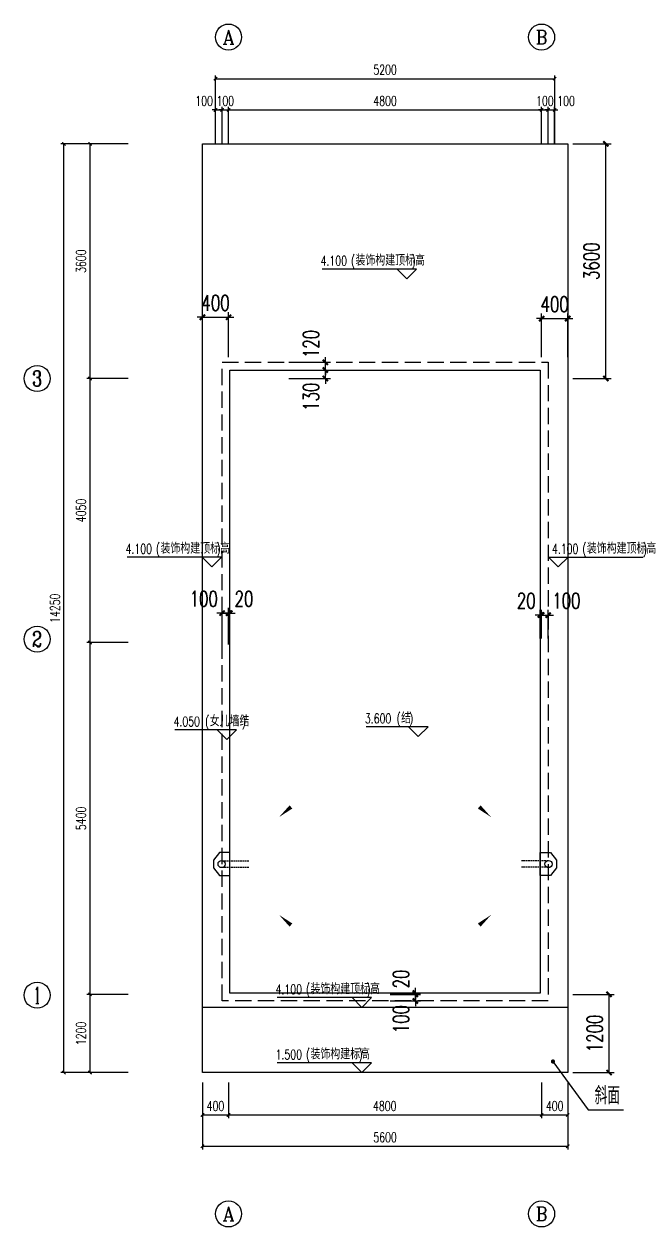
# Model space of a CAD drawing. Extents: x -474411 to 577939, y 0 to 1014176.
# Drawn here: x 384411 to 393945, y 604951 to 623409 of the extents above; entities that cross this region are included whole.
import ezdxf
from ezdxf.enums import TextEntityAlignment as Align

# ---------------------------------------------------------------- set-up
doc = ezdxf.new("R2010")
doc.units = 0
doc.header["$LTSCALE"] = 1000
doc.header["$MEASUREMENT"] = 0
doc.linetypes.add('DASH', pattern=[0.35, 0.25, -0.1])
doc.layers.get('Defpoints').update_dxf_attribs({"color": 210})
for name, color, linetype in [('A-AXIS-D', 1, 'Continuous'), ('A-AXIS-DP', 126, 'Continuous'), ('A-AXIS-ELEV', 4, 'Continuous'), ('A-AXIS-SYMB', 3, 'Continuous'), ('A-DRAIN', 142, 'Continuous'), ('A-LIN-V', 9, 'Continuous'), ('A-SFCE', 30, 'Continuous'), ('PUB_TEXT', 7, 'Continuous')]:
    doc.layers.add(name, color=color, linetype=linetype)
doc.styles.add('_TCH_AXIS', font='COMPLEX', dxfattribs={"bigfont": 'GBCBIG'})
doc.styles.add('_TCH_DIM', font='SIMPLEX', dxfattribs={"bigfont": 'GBCBIG'})
doc.styles.add('_TCH_DIM_T3', font='SIMPLEX', dxfattribs={"width": 0.705882, "bigfont": 'GBCBIG'})
doc.dimstyles.new('_TCH_ARCH&&50', dxfattribs={"dimtxt": 148.75, "dimasz": 50, "dimexe": 50, "dimexo": 50, "dimgap": 63.125, "dimtad": 1, "dimdec": 0, "dimzin": 0, "dimdsep": 46, "dimtxsty": '_TCH_DIM_T3', "dimblk": 'ARCHTICK', "dimcen": 0.09, "dimclrt": 7, "dimazin": 2, "dimtfac": 1, "dimtdec": 0, "dimtix": 1, "dimtmove": 2, "dimatfit": 3, "dimfxl": 0, "dimtolj": 1, "dimtzin": 0, "dimarcsym": 0})
doc.dimstyles.new('_TCH_ARCH&&80', dxfattribs={"dimtxt": 238, "dimasz": 80, "dimexe": 80, "dimexo": 80, "dimgap": 101, "dimtad": 1, "dimdec": 0, "dimzin": 0, "dimdsep": 46, "dimtxsty": '_TCH_DIM_T3', "dimblk": 'ARCHTICK', "dimcen": 0.09, "dimclrt": 7, "dimazin": 2, "dimtfac": 1, "dimtdec": 0, "dimtix": 1, "dimtmove": 2, "dimatfit": 3, "dimfxl": 0, "dimtolj": 1, "dimtzin": 0, "dimarcsym": 0})

# ---------------------------------------------------------------- blocks, each defined once
blk = doc.blocks.new('_ArchTick')
at = {"color": 0, "linetype": 'ByBlock', "const_width": 0.4}
blk.add_lwpolyline([(-0.5, -0.5), (0.5, 0.5)], dxfattribs=at)
blk = doc.blocks.new('*D958')
at = {"layer": 'A-AXIS-D', "color": 0, "lineweight": -2}
for p, q in [((387346, 621580), (387346, 622621)), ((392546, 621580), (392546, 622621)), ((387346, 622571), (392546, 622571))]:
    blk.add_line(p, q, dxfattribs=at)
at = {"layer": 'Defpoints', "color": 0}
for p in [(392546, 622571), (387346, 621530), (392546, 621530)]:
    blk.add_point(p, dxfattribs=at)
at = {"layer": 'A-AXIS-D', "color": 0, "lineweight": -2, "xscale": 50, "yscale": 50, "zscale": 50, "rotation": 180}
blk.add_blockref('_ArchTick', (387346, 622571), dxfattribs=at)
at = {"layer": 'A-AXIS-D', "color": 0, "lineweight": -2, "xscale": 50, "yscale": 50, "zscale": 50}
blk.add_blockref('_ArchTick', (392546, 622571), dxfattribs=at)
at = {"layer": 'A-AXIS-D', "color": 7, "insert": (389946, 622709), "char_height": 148.8, "attachment_point": 5, "style": '_TCH_DIM_T3'}
blk.add_mtext('\\A1;5200', dxfattribs=at)
blk = doc.blocks.new('*D1705')
at = {"layer": 'A-AXIS-DP', "color": 0, "lineweight": -2}
for p, q in [((389030, 618100), (389030, 618180)), ((388470, 618100), (389110, 618100)), ((388470, 617970), (389110, 617970)), ((389030, 617970), (389030, 618100)), ((389030, 617970), (389030, 617890))]:
    blk.add_line(p, q, dxfattribs=at)
at = {"layer": 'Defpoints', "color": 0}
for p in [(388390, 618100), (388390, 617970), (389030, 618100)]:
    blk.add_point(p, dxfattribs=at)
at = {"layer": 'A-AXIS-DP', "color": 0, "lineweight": -2, "xscale": 80, "yscale": 80, "zscale": 80}
for p, rotation in [((389030, 618100), 270), ((389030, 617970), 90)]:
    blk.add_blockref('_ArchTick', p, dxfattribs=dict(at, rotation=rotation))
at = {"layer": 'A-AXIS-DP', "color": 7, "insert": (388810, 617690), "char_height": 238, "attachment_point": 5, "rotation": 90, "style": '_TCH_DIM_T3'}
blk.add_mtext('\\A1;130', dxfattribs=at)
blk = doc.blocks.new('*D1706')
at = {"layer": 'A-AXIS-DP', "color": 0, "lineweight": -2}
for p, q in [((388470, 618220), (389110, 618220)), ((389030, 618220), (389030, 618300)), ((389030, 618100), (389030, 618220)), ((388470, 618100), (389110, 618100)), ((389030, 618100), (389030, 618020))]:
    blk.add_line(p, q, dxfattribs=at)
at = {"layer": 'Defpoints', "color": 0}
for p in [(388390, 618220), (389030, 618220), (388390, 618100)]:
    blk.add_point(p, dxfattribs=at)
at = {"layer": 'A-AXIS-DP', "color": 0, "lineweight": -2, "xscale": 80, "yscale": 80, "zscale": 80}
for p, rotation in [((389030, 618220), 270), ((389030, 618100), 90)]:
    blk.add_blockref('_ArchTick', p, dxfattribs=dict(at, rotation=rotation))
at = {"layer": 'A-AXIS-DP', "color": 7, "insert": (388810, 618500), "char_height": 238, "attachment_point": 5, "rotation": 90, "style": '_TCH_DIM_T3'}
blk.add_mtext('\\A1;120', dxfattribs=at)
blk = doc.blocks.new('*D1707')
at = {"layer": 'A-AXIS-DP', "color": 0, "lineweight": -2}
for p, q in [((387446, 614370), (387366, 614370)), ((387446, 613890), (387446, 614450)), ((387446, 614370), (387546, 614370)), ((387546, 613890), (387546, 614450)), ((387546, 614370), (387626, 614370))]:
    blk.add_line(p, q, dxfattribs=at)
at = {"layer": 'Defpoints', "color": 0}
for p in [(387546, 614370), (387446, 613810), (387546, 613810)]:
    blk.add_point(p, dxfattribs=at)
at = {"layer": 'A-AXIS-DP', "color": 0, "lineweight": -2, "xscale": 80, "yscale": 80, "zscale": 80}
blk.add_blockref('_ArchTick', (387446, 614370), dxfattribs=at)
at = {"layer": 'A-AXIS-DP', "color": 0, "lineweight": -2, "xscale": 80, "yscale": 80, "zscale": 80, "rotation": 180}
blk.add_blockref('_ArchTick', (387546, 614370), dxfattribs=at)
at = {"layer": 'A-AXIS-DP', "color": 7, "insert": (387166, 614590), "char_height": 238, "attachment_point": 5, "style": '_TCH_DIM_T3'}
blk.add_mtext('\\A1;100', dxfattribs=at)
blk = doc.blocks.new('*D1708')
at = {"layer": 'A-AXIS-DP', "color": 0, "lineweight": -2}
for p, q in [((387546, 614370), (387466, 614370)), ((387546, 613890), (387546, 614450)), ((387546, 614370), (387566, 614370)), ((387566, 613890), (387566, 614450)), ((387566, 614370), (387646, 614370))]:
    blk.add_line(p, q, dxfattribs=at)
at = {"layer": 'Defpoints', "color": 0}
for p in [(387566, 614370), (387546, 613810), (387566, 613810)]:
    blk.add_point(p, dxfattribs=at)
at = {"layer": 'A-AXIS-DP', "color": 0, "lineweight": -2, "xscale": 80, "yscale": 80, "zscale": 80}
blk.add_blockref('_ArchTick', (387546, 614370), dxfattribs=at)
at = {"layer": 'A-AXIS-DP', "color": 0, "lineweight": -2, "xscale": 80, "yscale": 80, "zscale": 80, "rotation": 180}
blk.add_blockref('_ArchTick', (387566, 614370), dxfattribs=at)
at = {"layer": 'A-AXIS-DP', "color": 7, "insert": (387782, 614590), "char_height": 238, "attachment_point": 5, "style": '_TCH_DIM_T3'}
blk.add_mtext('\\A1;20', dxfattribs=at)
blk = doc.blocks.new('*D1709')
at = {"layer": 'A-AXIS-DP', "color": 0, "lineweight": -2}
for p, q in [((392326, 614340), (392246, 614340)), ((392326, 613980), (392326, 614420)), ((392326, 614340), (392346, 614340)), ((392346, 613980), (392346, 614420)), ((392346, 614340), (392426, 614340))]:
    blk.add_line(p, q, dxfattribs=at)
at = {"layer": 'Defpoints', "color": 0}
for p in [(392346, 614340), (392326, 613900), (392346, 613900)]:
    blk.add_point(p, dxfattribs=at)
at = {"layer": 'A-AXIS-DP', "color": 0, "lineweight": -2, "xscale": 80, "yscale": 80, "zscale": 80}
blk.add_blockref('_ArchTick', (392326, 614340), dxfattribs=at)
at = {"layer": 'A-AXIS-DP', "color": 0, "lineweight": -2, "xscale": 80, "yscale": 80, "zscale": 80, "rotation": 180}
blk.add_blockref('_ArchTick', (392346, 614340), dxfattribs=at)
at = {"layer": 'A-AXIS-DP', "color": 7, "insert": (392110, 614560), "char_height": 238, "attachment_point": 5, "style": '_TCH_DIM_T3'}
blk.add_mtext('\\A1;20', dxfattribs=at)
blk = doc.blocks.new('*D1710')
at = {"layer": 'A-AXIS-DP', "color": 0, "lineweight": -2}
for p, q in [((392346, 614340), (392266, 614340)), ((392346, 613980), (392346, 614420)), ((392346, 614340), (392446, 614340)), ((392446, 613980), (392446, 614420)), ((392446, 614340), (392526, 614340))]:
    blk.add_line(p, q, dxfattribs=at)
at = {"layer": 'Defpoints', "color": 0}
for p in [(392446, 614340), (392346, 613900), (392446, 613900)]:
    blk.add_point(p, dxfattribs=at)
at = {"layer": 'A-AXIS-DP', "color": 0, "lineweight": -2, "xscale": 80, "yscale": 80, "zscale": 80}
blk.add_blockref('_ArchTick', (392346, 614340), dxfattribs=at)
at = {"layer": 'A-AXIS-DP', "color": 0, "lineweight": -2, "xscale": 80, "yscale": 80, "zscale": 80, "rotation": 180}
blk.add_blockref('_ArchTick', (392446, 614340), dxfattribs=at)
at = {"layer": 'A-AXIS-DP', "color": 7, "insert": (392726, 614560), "char_height": 238, "attachment_point": 5, "style": '_TCH_DIM_T3'}
blk.add_mtext('\\A1;100', dxfattribs=at)
blk = doc.blocks.new('*D1711')
at = {"layer": 'A-AXIS-DP', "color": 0, "lineweight": -2}
for p, q in [((390410, 608520), (390410, 608600)), ((390026, 608520), (390490, 608520)), ((390026, 608420), (390490, 608420)), ((390410, 608420), (390410, 608520)), ((390410, 608420), (390410, 608340))]:
    blk.add_line(p, q, dxfattribs=at)
at = {"layer": 'Defpoints', "color": 0}
for p in [(389946, 608520), (389946, 608420), (390410, 608520)]:
    blk.add_point(p, dxfattribs=at)
at = {"layer": 'A-AXIS-DP', "color": 0, "lineweight": -2, "xscale": 80, "yscale": 80, "zscale": 80}
for p, rotation in [((390410, 608520), 270), ((390410, 608420), 90)]:
    blk.add_blockref('_ArchTick', p, dxfattribs=dict(at, rotation=rotation))
at = {"layer": 'A-AXIS-DP', "color": 7, "insert": (390190, 608140), "char_height": 238, "attachment_point": 5, "rotation": 90, "style": '_TCH_DIM_T3'}
blk.add_mtext('\\A1;100', dxfattribs=at)
blk = doc.blocks.new('*D1712')
at = {"layer": 'A-AXIS-DP', "color": 0, "lineweight": -2}
for p, q in [((390410, 608540), (390410, 608620)), ((390026, 608540), (390490, 608540)), ((390026, 608520), (390490, 608520)), ((390410, 608520), (390410, 608540)), ((390410, 608520), (390410, 608440))]:
    blk.add_line(p, q, dxfattribs=at)
at = {"layer": 'Defpoints', "color": 0}
for p in [(389946, 608540), (389946, 608520), (390410, 608540)]:
    blk.add_point(p, dxfattribs=at)
at = {"layer": 'A-AXIS-DP', "color": 0, "lineweight": -2, "xscale": 80, "yscale": 80, "zscale": 80}
for p, rotation in [((390410, 608540), 270), ((390410, 608520), 90)]:
    blk.add_blockref('_ArchTick', p, dxfattribs=dict(at, rotation=rotation))
at = {"layer": 'A-AXIS-DP', "color": 7, "insert": (390190, 608756), "char_height": 238, "attachment_point": 5, "rotation": 90, "style": '_TCH_DIM_T3'}
blk.add_mtext('\\A1;20', dxfattribs=at)
blk = doc.blocks.new('*D1701')
at = {"layer": 'A-AXIS-DP', "color": 0, "lineweight": -2}
for p, q in [((392826, 621570), (393410, 621570)), ((393330, 617970), (393330, 621570)), ((392826, 617970), (393410, 617970))]:
    blk.add_line(p, q, dxfattribs=at)
at = {"layer": 'Defpoints', "color": 0}
for p in [(392746, 621570), (393330, 621570), (392746, 617970)]:
    blk.add_point(p, dxfattribs=at)
at = {"layer": 'A-AXIS-DP', "color": 0, "lineweight": -2, "xscale": 80, "yscale": 80, "zscale": 80}
for p, rotation in [((393330, 621570), 90), ((393330, 617970), 270)]:
    blk.add_blockref('_ArchTick', p, dxfattribs=dict(at, rotation=rotation))
at = {"layer": 'A-AXIS-DP', "color": 7, "insert": (393110, 619770), "char_height": 238, "attachment_point": 5, "rotation": 90, "style": '_TCH_DIM_T3'}
blk.add_mtext('\\A1;3600', dxfattribs=at)
blk = doc.blocks.new('*D1702')
at = {"layer": 'A-AXIS-DP', "color": 0, "lineweight": -2}
for p, q in [((392826, 608520), (393460, 608520)), ((393380, 607320), (393380, 608520)), ((392826, 607320), (393460, 607320))]:
    blk.add_line(p, q, dxfattribs=at)
at = {"layer": 'Defpoints', "color": 0}
for p in [(392746, 608520), (393380, 608520), (392746, 607320)]:
    blk.add_point(p, dxfattribs=at)
at = {"layer": 'A-AXIS-DP', "color": 0, "lineweight": -2, "xscale": 80, "yscale": 80, "zscale": 80}
for p, rotation in [((393380, 608520), 90), ((393380, 607320), 270)]:
    blk.add_blockref('_ArchTick', p, dxfattribs=dict(at, rotation=rotation))
at = {"layer": 'A-AXIS-DP', "color": 7, "insert": (393160, 607920), "char_height": 238, "attachment_point": 5, "rotation": 90, "style": '_TCH_DIM_T3'}
blk.add_mtext('\\A1;1200', dxfattribs=at)
blk = doc.blocks.new('*D1703')
at = {"layer": 'A-AXIS-DP', "color": 0, "lineweight": -2}
for p, q in [((387146, 618910), (387066, 618910)), ((387146, 618300), (387146, 618990)), ((387146, 618910), (387546, 618910)), ((387546, 618300), (387546, 618990)), ((387546, 618910), (387626, 618910))]:
    blk.add_line(p, q, dxfattribs=at)
at = {"layer": 'Defpoints', "color": 0}
for p in [(387546, 618910), (387146, 618220), (387546, 618220)]:
    blk.add_point(p, dxfattribs=at)
at = {"layer": 'A-AXIS-DP', "color": 0, "lineweight": -2, "xscale": 80, "yscale": 80, "zscale": 80}
blk.add_blockref('_ArchTick', (387146, 618910), dxfattribs=at)
at = {"layer": 'A-AXIS-DP', "color": 0, "lineweight": -2, "xscale": 80, "yscale": 80, "zscale": 80, "rotation": 180}
blk.add_blockref('_ArchTick', (387546, 618910), dxfattribs=at)
at = {"layer": 'A-AXIS-DP', "color": 7, "insert": (387346, 619130), "char_height": 238, "attachment_point": 5, "style": '_TCH_DIM_T3'}
blk.add_mtext('\\A1;400', dxfattribs=at)
blk = doc.blocks.new('*D1704')
at = {"layer": 'A-AXIS-DP', "color": 0, "lineweight": -2}
for p, q in [((392346, 618890), (392266, 618890)), ((392346, 618300), (392346, 618970)), ((392346, 618890), (392746, 618890)), ((392746, 618300), (392746, 618970)), ((392746, 618890), (392826, 618890))]:
    blk.add_line(p, q, dxfattribs=at)
at = {"layer": 'Defpoints', "color": 0}
for p in [(392746, 618890), (392346, 618220), (392746, 618220)]:
    blk.add_point(p, dxfattribs=at)
at = {"layer": 'A-AXIS-DP', "color": 0, "lineweight": -2, "xscale": 80, "yscale": 80, "zscale": 80}
blk.add_blockref('_ArchTick', (392346, 618890), dxfattribs=at)
at = {"layer": 'A-AXIS-DP', "color": 0, "lineweight": -2, "xscale": 80, "yscale": 80, "zscale": 80, "rotation": 180}
blk.add_blockref('_ArchTick', (392746, 618890), dxfattribs=at)
at = {"layer": 'A-AXIS-DP', "color": 7, "insert": (392546, 619110), "char_height": 238, "attachment_point": 5, "style": '_TCH_DIM_T3'}
blk.add_mtext('\\A1;400', dxfattribs=at)

msp = doc.modelspace()

# ---------------------------------------------------------------- linework, layer by layer
at = {"color": 8, "linetype": 'ByBlock', "const_width": 20}
for points in [[(387170.8, 606694.3), (387120.8, 606644.3)], [(387570.8, 606694.3), (387520.8, 606644.3)], [(387520.8, 606644.3), (387570.8, 606694.3)], [(392370.8, 606694.3), (392320.8, 606644.3)], [(392320.8, 606644.3), (392370.8, 606694.3)], [(392720.8, 606644.3), (392770.8, 606694.3)]]:
    msp.add_lwpolyline(points, dxfattribs=at)
at = {"layer": 'A-AXIS-D', "color": 8}
for p, q in [((387346.1, 622091.4), (387296.1, 622091.4)), ((387346.1, 621580.3), (387346.1, 622141.4)), ((387346.1, 622091.4), (387445.8, 622091.4)), ((387445.8, 622091.4), (387395.8, 622091.4)), ((387445.8, 621580.3), (387445.8, 622141.4)), ((387445.8, 621580.3), (387445.8, 622141.4)), ((387445.8, 622091.4), (387545.8, 622091.4)), ((387445.8, 622091.4), (387495.8, 622091.4)), ((387545.8, 621580.3), (387545.8, 622141.4)), ((387545.8, 621580.3), (387545.8, 622141.4)), ((387545.8, 622091.4), (392345.8, 622091.4)), ((387545.8, 622091.4), (387595.8, 622091.4)), ((392345.8, 622091.4), (392295.8, 622091.4)), ((392345.8, 621580.3), (392345.8, 622141.4)), ((392345.8, 621580.3), (392345.8, 622141.4)), ((392345.8, 622091.4), (392445.8, 622091.4)), ((392445.8, 622091.4), (392395.8, 622091.4)), ((392445.8, 621580.3), (392445.8, 622141.4)), ((392445.8, 621580.3), (392445.8, 622141.4)), ((392445.8, 622091.4), (392545.8, 622091.4)), ((392445.8, 622091.4), (392495.8, 622091.4)), ((392545.8, 621580.3), (392545.8, 622141.4)), ((392545.8, 622091.4), (392595.8, 622091.4)), ((386007.8, 621570), (384971.8, 621570)), ((385021.8, 607320.3), (385021.8, 621570)), ((386007.8, 621570), (385371.8, 621570)), ((385421.8, 617970), (385421.8, 621570)), ((386007.8, 617970), (385371.8, 617970)), ((386007.8, 617970), (385371.8, 617970)), ((385421.8, 613920.3), (385421.8, 617970)), ((386007.8, 613920.3), (385371.8, 613920.3)), ((386007.8, 613920.3), (385371.8, 613920.3)), ((385421.8, 608520.3), (385421.8, 613920.3)), ((386007.8, 608520.3), (385371.8, 608520.3)), ((386007.8, 608520.3), (385371.8, 608520.3)), ((385421.8, 607320.3), (385421.8, 608520.3)), ((386007.8, 607320.3), (384971.8, 607320.3)), ((386007.8, 607320.3), (385371.8, 607320.3)), ((387145.8, 607170.3), (387145.8, 606619.3)), ((387145.8, 607170.3), (387145.8, 606139.3)), ((387545.8, 607170.3), (387545.8, 606619.3)), ((387545.8, 607170.3), (387545.8, 606619.3)), ((392345.8, 607170.3), (392345.8, 606619.3)), ((392345.8, 607170.3), (392345.8, 606619.3)), ((392745.8, 607170.3), (392745.8, 606619.3)), ((392745.8, 607170.3), (392745.8, 606139.3)), ((387145.8, 606669.3), (387545.8, 606669.3)), ((387545.8, 606669.3), (392345.8, 606669.3)), ((392345.8, 606669.3), (392745.8, 606669.3)), ((387145.8, 606189.3), (392745.8, 606189.3))]:
    msp.add_line(p, q, dxfattribs=at)
for centre in [(387545.8, 623209.2), (392345.8, 623209.2), (384610.8, 617970), (384610.8, 613970.9), (384611.2, 608507.6), (387545.8, 605151.5), (392345.8, 605151.5)]:
    msp.add_circle(centre, 200, dxfattribs=at)
at = {"layer": 'A-AXIS-ELEV', "color": 8}
for p, q in [((390430, 619650), (388980, 619650)), ((390280, 619500), (390130, 619650)), ((390280, 619500), (390430, 619650)), ((387440, 615230), (385990, 615230)), ((387290, 615080), (387140, 615230)), ((387290, 615080), (387440, 615230)), ((392602, 615080), (392452, 615230)), ((392452, 615230), (393902, 615230)), ((392602, 615080), (392752, 615230)), ((390604.1, 612626.7), (389655, 612626.7)), ((390454.1, 612476.7), (390304.1, 612626.7)), ((390454.1, 612476.7), (390604.1, 612626.7)), ((387670, 612580), (386720.9, 612580)), ((387520, 612430), (387370, 612580)), ((387520, 612430), (387670, 612580)), ((389740, 608470.3), (388290, 608470.3)), ((389590, 608320.3), (389440, 608470.3)), ((389590, 608320.3), (389740, 608470.3)), ((389740, 607470.3), (388290, 607470.3)), ((389590, 607320.3), (389440, 607470.3)), ((389590, 607320.3), (389740, 607470.3))]:
    msp.add_line(p, q, dxfattribs=at)
at = {"layer": 'A-AXIS-SYMB', "color": 8}
for p, q in [((392520, 607490), (393060, 606750)), ((393060, 606750), (393600, 606750))]:
    msp.add_line(p, q, dxfattribs=at)
for points in [[(389280, 612060, 0, 0, 0), (388320, 611240, 0, 64, 0), (388502.5, 611395.9, 0, 0, 0)], [(390611.6, 612060, 0, 0, 0), (391571.6, 611240, 0, 64, 0), (391389.1, 611395.9, 0, 0, 0)], [(389280, 608920, 0, 0, 0), (388320, 609740, 0, 64, 0), (388502.5, 609584.1, 0, 0, 0)], [(390611.6, 608920, 0, 0, 0), (391571.6, 609740, 0, 64, 0), (391389.1, 609584.1, 0, 0, 0)]]:
    msp.add_lwpolyline(points, format="xyseb", dxfattribs=at)
at = {"layer": 'A-AXIS-SYMB', "color": 8, "const_width": 32}
msp.add_lwpolyline([(392510.6, 607502.9, 1), (392529.4, 607477.1, 1)], format="xyb", close=True, dxfattribs=at)
at = {"layer": 'A-DRAIN', "color": 8}
for points in [[(387409.1, 610345.3), (387566.1, 610345.3), (387566.1, 610695.3), (387409.1, 610695.3), (387316.1, 610579.1), (387316.1, 610461.6)], [(392482.5, 610345.3), (392325.5, 610345.3), (392325.5, 610695.3), (392482.5, 610695.3), (392575.5, 610579.1), (392575.5, 610461.6)]]:
    msp.add_lwpolyline(points, close=True, dxfattribs=at)
at = {"layer": 'A-DRAIN', "color": 8, "linetype": 'DASH', "ltscale": 0.1}
for points in [[(387446.1, 610570.3), (387856.1, 610570.3)], [(387446.1, 610470.3), (387856.1, 610470.3)], [(392445.5, 610570.3), (392035.5, 610570.3)], [(392445.5, 610470.3), (392035.5, 610470.3)]]:
    msp.add_lwpolyline(points, dxfattribs=at)
at = {"layer": 'A-DRAIN', "color": 8}
for centre in [(387439.5, 610519.8), (392452.1, 610519.8)]:
    msp.add_circle(centre, 55, dxfattribs=at)
at = {"layer": 'A-LIN-V', "color": 8}
msp.add_line((392745.8, 608320.3), (387145.8, 608320.3), dxfattribs=at)
msp.add_lwpolyline([(387145.8, 621570), (392745.8, 621570), (392745.8, 607320.3), (387145.8, 607320.3)], close=True, dxfattribs=at)
at = {"layer": 'A-SFCE', "color": 8, "linetype": 'DASH'}
msp.add_lwpolyline([(392445.8, 608420.3), (387446.1, 608420.3), (387446.1, 618220.3), (392445.8, 618220.3)], close=True, dxfattribs=at)
at = {"layer": 'A-SFCE', "color": 8}
msp.add_lwpolyline([(392325.8, 608540.3), (387566.1, 608540.3), (387566.1, 618100.3), (392325.8, 618100.3)], close=True, dxfattribs=at)

# ---------------------------------------------------------------- block references
at = {"layer": 'A-AXIS-D', "color": 8, "xscale": 50, "yscale": 50, "zscale": 50}
for p in [(387346.1, 622091.4), (387445.8, 622091.4), (392345.8, 622091.4), (392345.8, 622091.4), (392445.8, 622091.4), (392745.8, 606189.3)]:
    msp.add_blockref('_ArchTick', p, dxfattribs=at)
for p, rotation in [((387445.8, 622091.4), 180), ((387545.8, 622091.4), 180), ((387545.8, 622091.4), 180), ((392445.8, 622091.4), 180), ((392545.8, 622091.4), 180), ((385021.8, 621570), 90), ((385421.8, 621570), 90), ((385421.8, 617970), 90), ((385421.8, 617970), 270), ((385421.8, 613920.3), 90), ((385421.8, 613920.3), 270), ((385421.8, 608520.3), 90), ((385421.8, 608520.3), 270), ((385021.8, 607320.3), 270), ((385421.8, 607320.3), 270), ((387145.8, 606189.3), 180)]:
    msp.add_blockref('_ArchTick', p, dxfattribs=dict(at, rotation=rotation))

# ---------------------------------------------------------------- texts
at = {"layer": 'A-AXIS-D', "color": 8, "style": '_TCH_DIM_T3', "width": 0.705882}
for s, p in [('400', (387210.8, 606732.4)), ('4800', (389760.8, 606732.4)), ('400', (392410.8, 606732.4))]:
    msp.add_text(s, height=148.75, dxfattribs=at).set_placement(p)
at = {"layer": 'A-AXIS-D', "color": 8, "char_height": 148.75, "attachment_point": 5, "style": '_TCH_DIM_T3'}
for s, insert in [('\\A1;100', (387171.1, 622228.9)), ('\\A1;100', (387495.8, 622228.9)), ('\\A1;4800', (389945.8, 622228.9)), ('\\A1;100', (392395.8, 622228.9)), ('\\A1;100', (392720.8, 622228.9)), ('\\A1;5600', (389945.8, 606326.8))]:
    msp.add_mtext(s, dxfattribs=dict(at, insert=insert))
at = {"layer": 'A-AXIS-D', "color": 8, "char_height": 148.75, "attachment_point": 5, "rotation": 90, "style": '_TCH_DIM_T3'}
for s, insert in [('\\A1;3600', (385284.3, 619770)), ('\\A1;4050', (385284.3, 615945.2)), ('\\A1;14250', (384884.3, 614445.2)), ('\\A1;5400', (385284.3, 611220.3)), ('\\A1;1200', (385284.3, 607920.3))]:
    msp.add_mtext(s, dxfattribs=dict(at, insert=insert))
at = {"layer": 'PUB_TEXT', "color": 8, "style": '_TCH_AXIS'}
for s, height, p, p2 in [('B', 217.6, (392257.7, 623100.4), (392433.9, 623100.4)), ('A', 212.6, (387454.7, 623102.9), (387636.9, 623102.9)), ('3', 233, (384533.1, 617853.5), (384688.4, 617853.5)), ('2', 233, (384533.1, 613854.5), (384688.4, 613854.5)), ('1', 257.4, (384556, 608378.9), (384666.3, 608378.9)), ('A', 212.6, (387454.7, 605045.2), (387636.9, 605045.2)), ('B', 217.6, (392257.7, 605042.7), (392433.9, 605042.7))]:
    msp.add_text(s, height=height, dxfattribs=at).set_placement(p, p2, align=Align.FIT)
at = {"layer": 'PUB_TEXT', "color": 8, "style": '_TCH_DIM', "width": 0.705882}
for s, height, p in [('4.100', 148.75, (388957.5, 619702.5)), ('(', 148.8, (389422.5, 619702.5)), (')', 148.8, (390352.6, 619702.5)), ('4.100', 148.75, (385967.5, 615282.5)), ('(', 148.8, (386432.5, 615282.5)), (')', 148.8, (387362.6, 615282.5)), ('4.100', 148.75, (392505, 615282.5)), ('(', 148.8, (392970, 615282.5)), (')', 148.8, (393900.1, 615282.5)), ('(', 148.8, (387187.4, 612632.5)), (')', 148.8, (387748.9, 612632.5)), ('3.600', 148.75, (389636.5, 612679.2)), ('(', 148.8, (390121.5, 612679.2)), (')', 148.8, (390314.4, 612679.2)), ('4.050', 148.75, (386702.4, 612632.5)), ('4.100', 148.75, (388267.5, 608522.8)), ('(', 148.8, (388732.5, 608522.8)), (')', 148.8, (389662.6, 608522.8)), ('1.500', 148.75, (388267.5, 607522.8)), ('(', 148.8, (388732.5, 607522.8)), (')', 148.8, (389539.7, 607522.8))]:
    msp.add_text(s, height=height, dxfattribs=at).set_placement(p)
at = {"layer": 'PUB_TEXT', "color": 8, "style": '_TCH_DIM'}
for s, height, p in [('装饰构建顶标高', 168.79, (389492.5, 619702.5)), ('装饰构建顶标高', 168.79, (386502.5, 615282.5)), ('装饰构建顶标高', 168.79, (393040, 615282.5)), ('女儿墙结', 168.79, (387257.4, 612632.5)), ('结', 168.8, (390191.5, 612679.2)), ('装饰构建顶标高', 168.79, (388802.5, 608522.8)), ('装饰构建标高', 168.79, (388802.5, 607522.8)), ('斜面', 270.07, (393158.6, 606834))]:
    msp.add_text(s, height=height, dxfattribs=at).set_placement(p)

# ---------------------------------------------------------------- dimensions: what is measured, and where the dimension line sits
at = {"layer": 'A-AXIS-D', "color": 8}
dim = msp.add_aligned_dim(p1=(387346.1, 621530.3), p2=(392545.8, 621530.3), distance=1041.1, dimstyle='_TCH_ARCH&&50', dxfattribs=at)
dim.commit()
dim.dimension.update_dxf_attribs({"geometry": '*D958', "text_midpoint": (389946, 622708.9)})
at = {"layer": 'A-AXIS-DP', "color": 8}
for p1, p2, distance, picture, middle in [((392745.8, 617970), (392745.8, 621570), -584.2, '*D1701', (393110, 619770)), ((387145.8, 618220.3), (387545.8, 618220.3), 689.7, '*D1703', (387345.8, 619130)), ((392345.8, 618220.3), (392745.8, 618220.3), 669.7, '*D1704', (392545.8, 619110)), ((392745.8, 607320.3), (392745.8, 608520.3), -634.2, '*D1702', (393160, 607920.3))]:
    dim = msp.add_aligned_dim(p1=p1, p2=p2, distance=distance, dimstyle='_TCH_ARCH&&80', dxfattribs=at)
    dim.commit()
    dim.dimension.update_dxf_attribs({"geometry": picture, "text_midpoint": middle})
for base, p1, p2, angle, picture, middle in [((389030, 618220.3), (388390, 618100.3), (388390, 618220.3), 90, '*D1706', (388810, 618500.3)), ((389030, 618100.3), (388390, 617970), (388390, 618100.3), 90, '*D1705', (388810, 617690)), ((387545.8, 614370), (387446.1, 613810), (387545.8, 613810), 0, '*D1707', (387166.1, 614590)), ((387566.1, 614370), (387545.8, 613810), (387566.1, 613810), 0, '*D1708', (387782.1, 614590)), ((392345.8, 614340), (392325.8, 613900), (392345.8, 613900), 0, '*D1709', (392109.8, 614560)), ((392445.8, 614340), (392345.8, 613900), (392445.8, 613900), 0, '*D1710', (392725.8, 614560)), ((390410, 608540.3), (389946, 608520.3), (389946, 608540.3), 90, '*D1712', (390190, 608756.3)), ((390410, 608520.3), (389946, 608420.3), (389946, 608520.3), 90, '*D1711', (390190, 608140.3))]:
    dim = msp.add_linear_dim(base=base, p1=p1, p2=p2, angle=angle, dimstyle='_TCH_ARCH&&80', dxfattribs=at)
    dim.commit()
    dim.dimension.update_dxf_attribs({"geometry": picture, "text_midpoint": middle, "dimtype": 161})

doc.saveas('drawing.dxf')
